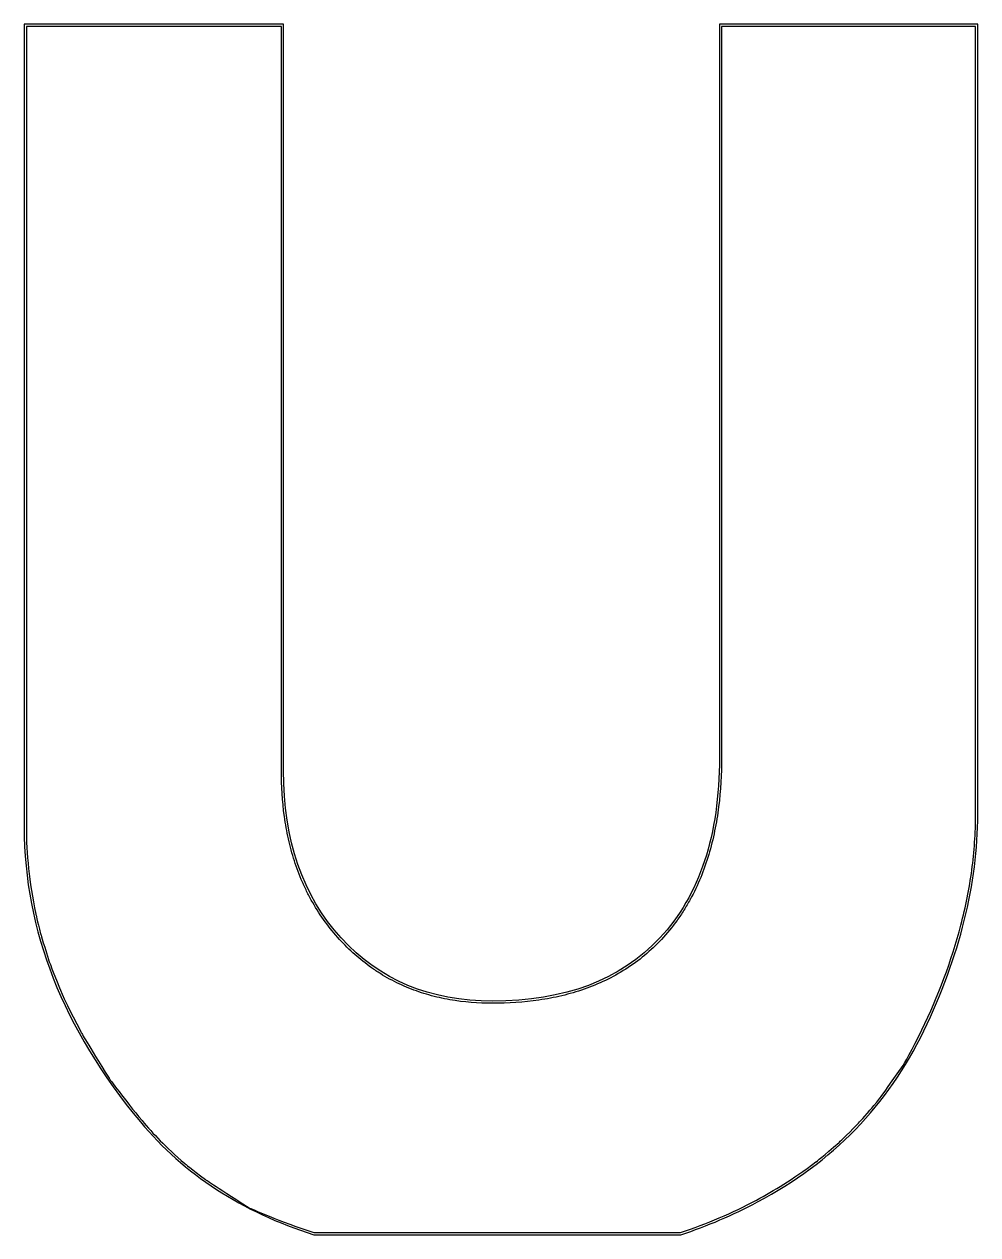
# Model space of a CAD drawing. Extents: x 51 to 159, y 105 to 241.
import ezdxf

# ---------------------------------------------------------------- set-up
doc = ezdxf.new("R2010")
doc.units = 0
doc.layers.get('0').update_dxf_attribs({"linetype": 'CONTINUOUS'})

msp = doc.modelspace()

# ---------------------------------------------------------------- linework, layer by layer
at = {"color": 7}
for p, q in [((80.561207, 241.474343), (51.35864, 241.474343)), ((51.35864, 241.474343), (51.35864, 151.040588)), ((80.561207, 157.425378), (80.561207, 241.474343)), ((158.748724, 241.474343), (129.650827, 241.474343)), ((129.650827, 241.474343), (129.650827, 158.89074)), ((158.748724, 152.50595), (158.748724, 241.474343)), ((51.601417, 241.231566), (51.601417, 151.040588)), ((80.31843, 241.231566), (51.601417, 241.231566)), ((80.31843, 157.425378), (80.31843, 241.231566)), ((129.893604, 241.231566), (129.893604, 158.89074)), ((158.505947, 241.231566), (129.893604, 241.231566)), ((158.505947, 152.50595), (158.505947, 241.231566)), ((83.979522, 105.160301), (125.300482, 105.160301)), ((84.017146, 105.403078), (125.261378, 105.403078))]:
    msp.add_line(p, q, dxfattribs=at)
for points in [[(129.650827, 158.89074), (129.650827, 150.168346), (127.417894, 143.39977), (122.952027, 138.585012)], [(129.893604, 158.89074), (129.893604, 157.038815), (129.794601, 155.19504), (129.564303, 153.361972)], [(80.659343, 152.276693), (80.422386, 153.982459), (80.31843, 155.699468), (80.31843, 157.425378)], [(87.050667, 138.585012), (82.72436, 143.32999), (80.561207, 149.610112), (80.561207, 157.425378)], [(129.564303, 153.361972), (129.449154, 152.445438), (129.300416, 151.530181), (129.115798, 150.63014)], [(81.1173, 149.739177), (80.929987, 150.574226), (80.777821, 151.423809), (80.659343, 152.276693)], [(152.677937, 128.118141), (156.725128, 136.561414), (158.748724, 144.690684), (158.748724, 152.50595)], [(158.077029, 146.223666), (158.357731, 148.301298), (158.505947, 150.394839), (158.505947, 152.50595)], [(51.35864, 151.040588), (51.35864, 139.457252), (55.719834, 128.397257), (64.442223, 117.860604)], [(51.601417, 151.040588), (51.601417, 147.998078), (51.90394, 144.990434), (52.66112, 141.275126)], [(129.115798, 150.63014), (128.93118, 149.730099), (128.71047, 148.842567), (128.449399, 147.968942)], [(81.788767, 147.270448), (81.52739, 148.080879), (81.304613, 148.904129), (81.1173, 149.739177)], [(82.692324, 144.878756), (82.350104, 145.662414), (82.050143, 146.460016), (81.788767, 147.270448)], [(128.449399, 147.968942), (127.927258, 146.221692), (127.245074, 144.529962), (126.356461, 142.908901)], [(157.558196, 143.118941), (157.76316, 144.150008), (157.936678, 145.184849), (158.077029, 146.223666)], [(83.237888, 143.713907), (83.04512, 144.098583), (82.863435, 144.486926), (82.692324, 144.878756)], [(83.847885, 142.574758), (83.634691, 142.948057), (83.430657, 143.329231), (83.237888, 143.713907)], [(86.871266, 138.42144), (85.708124, 139.697143), (84.70066, 141.081562), (83.847885, 142.574758)], [(126.356461, 142.908901), (126.134307, 142.503636), (125.898959, 142.10273), (125.652979, 141.711464)], [(156.851535, 140.04073), (157.116431, 141.05939), (157.353231, 142.087875), (157.558196, 143.118941)], [(52.66112, 141.275126), (52.66112, 141.275126), (52.831969, 140.532635), (53.208465, 139.063551)], [(124.880938, 140.562837), (124.343517, 139.814116), (123.760158, 139.099311), (123.129423, 138.419265)], [(125.652979, 141.711464), (125.406998, 141.320198), (125.149704, 140.937274), (124.880938, 140.562837)], [(53.208465, 139.063551), (53.208465, 139.063551), (53.414122, 138.336396), (54.08121, 136.176154)], [(152.459293, 128.223667), (154.277396, 132.016686), (155.791954, 135.966087), (156.851535, 140.04073)], [(90.464774, 135.234343), (89.15512, 136.158954), (87.961334, 137.225881), (86.871266, 138.42144)], [(104.111661, 131.467538), (97.063971, 131.467538), (91.376973, 133.840029), (87.050667, 138.585012)], [(122.952027, 138.585012), (118.486164, 133.840029), (112.206042, 131.467538), (104.111661, 131.467538)], [(123.129423, 138.419265), (121.925371, 137.140026), (120.583606, 136.023777), (119.104404, 135.078673)], [(54.08121, 136.176154), (54.08121, 136.176154), (54.592712, 134.764291), (55.738963, 131.992953)], [(91.468992, 134.56787), (91.126863, 134.780945), (90.792188, 135.003191), (90.464774, 135.234343)], [(119.104404, 135.078673), (117.625041, 134.133466), (116.058841, 133.390061), (114.418669, 132.816246)], [(92.514683, 133.9582), (92.16137, 134.150608), (91.81112, 134.354795), (91.468992, 134.56787)], [(94.683049, 132.934174), (93.944386, 133.232859), (93.22131, 133.573386), (92.514683, 133.9582)], [(96.945131, 132.161422), (96.175991, 132.378636), (95.421713, 132.635489), (94.683049, 132.934174)], [(114.418669, 132.816246), (113.598583, 132.529339), (112.757274, 132.284388), (111.904907, 132.080234)], [(55.738963, 131.992953), (55.738963, 131.992953), (56.373725, 130.633466), (57.757449, 127.963097)], [(99.296051, 131.626797), (98.500461, 131.766265), (97.71427, 131.944208), (96.945131, 132.161422)], [(104.111661, 131.224761), (102.493373, 131.224761), (100.887231, 131.347862), (99.296051, 131.626797)], [(109.332987, 131.587349), (107.608915, 131.334559), (105.86722, 131.224761), (104.111661, 131.224761)], [(111.904907, 132.080234), (111.052541, 131.876079), (110.195023, 131.713745), (109.332987, 131.587349)], [(150.336778, 124.22336), (150.336778, 124.22336), (151.469007, 126.174869), (152.45907, 128.223204)], [(152.45907, 128.223204), (152.459107, 128.223281), (152.459145, 128.223358), (152.459182, 128.223436)], [(152.459182, 128.223436), (152.459219, 128.223513), (152.459256, 128.22359), (152.459293, 128.223667)], [(57.757449, 127.963097), (57.757449, 127.963097), (58.507222, 126.650931), (60.910745, 122.790416)], [(133.942241, 108.859101), (142.385519, 113.324964), (148.630751, 119.744644), (152.677937, 128.118141)], [(147.732337, 120.552733), (147.732337, 120.552733), (148.411789, 121.45102), (150.336778, 124.22336)], [(60.910745, 122.790416), (60.910745, 122.790416), (62.696684, 120.349982), (64.628818, 118.015921)], [(146.285763, 118.816218), (146.285763, 118.816218), (146.654711, 119.245339), (147.732337, 120.552733)], [(145.138651, 117.555307), (145.138651, 117.555307), (145.528064, 117.971529), (146.285763, 118.816218)], [(64.442223, 117.860604), (69.351832, 111.969075), (75.864265, 107.735641), (83.979522, 105.160301)], [(64.628818, 118.015921), (64.628873, 118.015854), (64.628928, 118.015788), (64.628983, 118.015721)], [(64.628983, 118.015721), (64.629038, 118.015655), (64.629093, 118.015589), (64.629149, 118.015523)], [(64.629149, 118.015523), (65.888668, 116.504153), (67.250484, 115.107246), (69.443514, 113.180716)], [(143.120392, 115.555246), (143.120392, 115.555246), (143.946779, 116.333867), (145.138651, 117.555307)], [(140.5162, 113.356937), (140.5162, 113.356937), (141.405819, 114.067296), (143.120392, 115.555246)], [(69.443514, 113.180716), (69.443514, 113.180716), (70.199563, 112.566685), (71.761259, 111.394363)], [(133.828361, 109.073512), (135.839802, 110.137428), (137.767626, 111.334367), (140.5162, 113.356937)], [(71.761259, 111.394363), (71.761259, 111.394363), (72.56919, 110.834645), (76.704072, 108.191354)], [(125.285487, 105.411076), (128.236612, 106.390199), (131.0847, 107.610243), (133.828361, 109.073512)], [(76.704072, 108.191354), (76.704072, 108.191354), (80.256624, 106.601367), (83.993856, 105.410499)], [(125.300482, 105.160301), (128.291781, 106.148902), (131.172368, 107.381835), (133.942241, 108.859101)], [(83.993856, 105.410499), (84.001619, 105.408025), (84.009382, 105.405552), (84.017146, 105.403078)], [(125.261378, 105.403078), (125.269415, 105.405744), (125.277451, 105.40841), (125.285487, 105.411076)]]:
    msp.add_open_spline(points, degree=3, dxfattribs=at)

doc.saveas('drawing.dxf')
